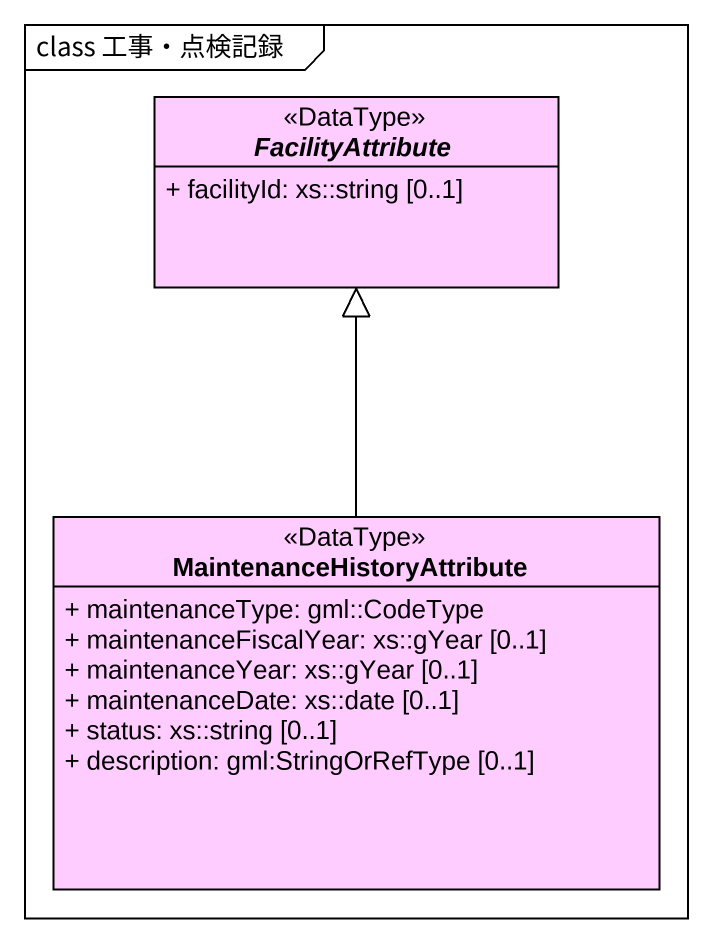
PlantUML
@startuml
mainframe class 工事・点検記録
hide circle
hide empty members
skinparam classAttributeIconSize 0
abstract class FacilityAttribute <<DataType>> #FFCCFF {
  + facilityId: xs::string [0..1]
}
class MaintenanceHistoryAttribute <<DataType>> #FFCCFF {
  + maintenanceType: gml::CodeType
  + maintenanceFiscalYear: xs::gYear [0..1]
  + maintenanceYear: xs::gYear [0..1]
  + maintenanceDate: xs::date [0..1]
  + status: xs::string [0..1]
  + description: gml:StringOrRefType [0..1]
}
MaintenanceHistoryAttribute -up-|> FacilityAttribute
@enduml
